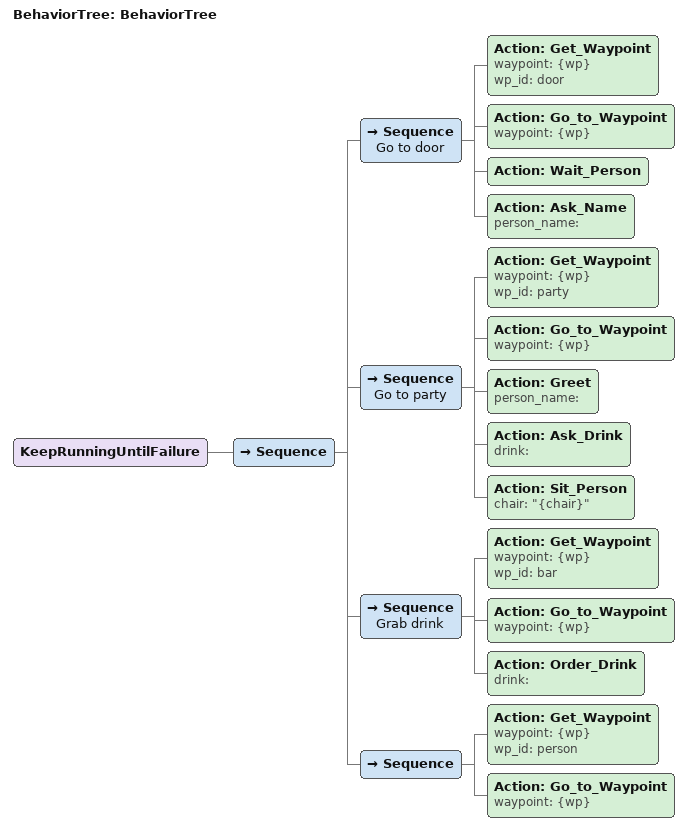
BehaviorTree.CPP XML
<?xml version="1.0"?>
<root main_tree_to_execute="BehaviorTree">
    <BehaviorTree ID="BehaviorTree">
        <KeepRunningUntilFailure>
            <Sequence>
                <Sequence name="Go to door">
                    <Action ID="Get_Waypoint" waypoint="{wp}" wp_id="door"/>
                    <Action ID="Go_to_Waypoint" waypoint="{wp}"/>
                    <Action ID="Wait_Person"/>
                    <Action ID="Ask_Name" person_name=""/>
                </Sequence>
                <Sequence name="Go to party">
                    <Action ID="Get_Waypoint" waypoint="{wp}" wp_id="party"/>
                    <Action ID="Go_to_Waypoint" waypoint="{wp}"/>
                    <Action ID="Greet" person_name=""/>
                    <Action ID="Ask_Drink" drink=""/>
                    <Action ID="Sit_Person" chair="&quot;{chair}&quot;"/>
                </Sequence>
                <Sequence name="Grab drink">
                    <Action ID="Get_Waypoint" waypoint="{wp}" wp_id="bar"/>
                    <Action ID="Go_to_Waypoint" waypoint="{wp}"/>
                    <Action ID="Order_Drink" drink=""/>
                </Sequence>
                <Sequence>
                    <Action ID="Get_Waypoint" waypoint="{wp}" wp_id="person"/>
                    <Action ID="Go_to_Waypoint" waypoint="{wp}"/>
                </Sequence>
            </Sequence>
        </KeepRunningUntilFailure>
    </BehaviorTree>
</root>
